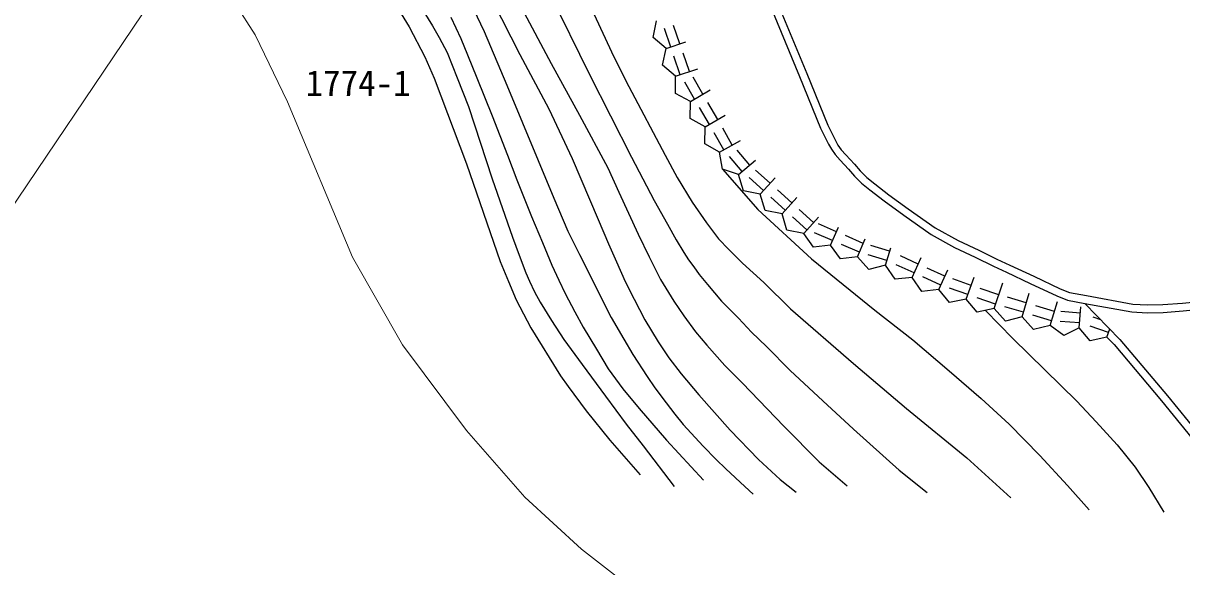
# Model space of a CAD drawing. Units: millimetres, scale not verified. Extents: x 40000 to 680000, y 20000 to 380000.
# Drawn here: x 357266 to 416641, y 239144 to 267010 of the extents above; entities that cross this region are included whole.
import ezdxf
from ezdxf.enums import TextEntityAlignment as Align

# ---------------------------------------------------------------- set-up
doc = ezdxf.new("R2010")
doc.units = ezdxf.units.MM
doc.header["$LTSCALE"] = 1000
doc.linetypes.add('DASHED', pattern=[7.5, 6, -1.5])
doc.layers.add('M-BGD', color=7, linetype='Continuous', lineweight=25)
doc.layers.add('M-STR-HTXT', color=7, linetype='Continuous', lineweight=13)
doc.layers.add('M-BMK-HTXT', color=7, linetype='Continuous')
doc.styles.add('ＭＳ ゴシック', font='')
doc.styles.get('ＭＳ ゴシック').set_extended_font_data('MS Gothic')

msp = doc.modelspace()

# ---------------------------------------------------------------- linework, layer by layer
at = {"layer": 'M-BGD'}
for p, q in [((389545, 266270), (389728, 267125)), ((390450, 265787), (390127, 266733)), ((390923, 265949), (390600, 266895)), ((390214, 265706), (389545, 266270)), ((390214, 265706), (391220, 266050)), ((390031, 264851), (390214, 265706)), ((391409, 264529), (391085, 265476)), ((390699, 264287), (390031, 264851)), ((390936, 264368), (390612, 265314)), ((390690, 263412), (390699, 264287)), ((390699, 264287), (391838, 264676)), ((392104, 263371), (391599, 264234)), ((391673, 263118), (391168, 263981)), ((391457, 262992), (390690, 263412)), ((391457, 262992), (392474, 263587)), ((391447, 262117), (391457, 262992)), ((392430, 261824), (391925, 262687)), ((392862, 262076), (392357, 262939)), ((392214, 261697), (391447, 262117)), ((392214, 261697), (393233, 262293)), ((392192, 260823), (392214, 261697)), ((393171, 260515), (392678, 261386)), ((393606, 260762), (393113, 261632)), ((392954, 260392), (392192, 260823)), ((392954, 260392), (394031, 261003)), ((393099, 259530), (392954, 260392)), ((394118, 259415), (393469, 260175)), ((394498, 259739), (393849, 260500)), ((393928, 259252), (393099, 259530)), ((393928, 259252), (394789, 259988)), ((395544, 258802), (394802, 259473)), ((394183, 258415), (393928, 259252)), ((395208, 258431), (394467, 259102)), ((395041, 258246), (395794, 259078)), ((395041, 258246), (394183, 258415)), ((396656, 257795), (395915, 258466)), ((395295, 257409), (395041, 258246)), ((396321, 257424), (395579, 258095)), ((396153, 257239), (396906, 258072)), ((396153, 257239), (395295, 257409)), ((396407, 256402), (396153, 257239)), ((397768, 256789), (397027, 257460)), ((397433, 256418), (396691, 257089)), ((397265, 256233), (398018, 257065)), ((398940, 256323), (398023, 256721)), ((398641, 255635), (399042, 256558)), ((397265, 256233), (396407, 256402)), ((397774, 255521), (397265, 256233)), ((398740, 255864), (397823, 256263)), ((400315, 255725), (399398, 256123)), ((400016, 255037), (400418, 255961)), ((398641, 255635), (397774, 255521)), ((399149, 254923), (398641, 255635)), ((400116, 255266), (399199, 255665)), ((401669, 255323), (400711, 255611)), ((401453, 254604), (401723, 255503)), ((400016, 255037), (399149, 254923)), ((400605, 254390), (400016, 255037)), ((401525, 254844), (400567, 255132)), ((403129, 254663), (402219, 255079)), ((402817, 253981), (403280, 254994)), ((401453, 254604), (400605, 254390)), ((401948, 253883), (401453, 254604)), ((402921, 254208), (402011, 254624)), ((404493, 254039), (403583, 254455)), ((404181, 253357), (404644, 254370)), ((402817, 253981), (401948, 253883)), ((403312, 253260), (402817, 253981)), ((404285, 253585), (403376, 254000)), ((405844, 253572), (404900, 253901)), ((405598, 252864), (405994, 253999)), ((407017, 252379), (407469, 253702)), ((404181, 253357), (403312, 253260)), ((404741, 252685), (404181, 253357)), ((405680, 253100), (404736, 253429)), ((407098, 252615), (406152, 252938)), ((407260, 253088), (406313, 253412)), ((408667, 252678), (407707, 252958)), ((408457, 251958), (408812, 253174)), ((405598, 252864), (404741, 252685)), ((406162, 252195), (405598, 252864)), ((407017, 252379), (406162, 252195)), ((407611, 251736), (407017, 252379)), ((408527, 252198), (407567, 252478)), ((410111, 252235), (409155, 252528)), ((409891, 251518), (410266, 252740)), ((411386, 251398), (411472, 252465)), ((408457, 251958), (407611, 251736)), ((409042, 251308), (408457, 251958)), ((409964, 251757), (409008, 252050)), ((411446, 252145), (410449, 252225)), ((412489, 251812), (412103, 251945)), ((409891, 251518), (409042, 251308)), ((410602, 251009), (409891, 251518)), ((411406, 251647), (410409, 251727)), ((411386, 251398), (410602, 251009)), ((411949, 250728), (411386, 251398)), ((412886, 251147), (411940, 251472)), ((412805, 250910), (412950, 251335)), ((412805, 250910), (411949, 250728))]:
    msp.add_line(p, q, dxfattribs=at)
at = {"layer": 'M-BGD', "linetype": 'DASHED'}
for points in [[(392832, 275542), (397421, 264427), (398494, 261790), (398891, 260997), (399020, 260763), (399191, 260523), (399432, 260254), (399864, 259789), (400160, 259446), (400501, 259108), (400909, 258775), (401620, 258219), (402625, 257499), (404007, 256523), (405179, 255863), (406231, 255377), (407157, 254914), (407826, 254610), (409049, 254034), (410407, 253391)], [(392465, 275383), (397051, 264275), (398129, 261625), (398536, 260812), (398681, 260549), (398879, 260273), (399137, 259984), (399566, 259522), (399867, 259173), (400233, 258811), (400659, 258463), (401380, 257898), (402393, 257173), (403793, 256184), (404997, 255507), (406058, 255017), (406985, 254553), (407658, 254247), (408878, 253672), (410236, 253030)]]:
    msp.add_lwpolyline(points, dxfattribs=at)
at = {"layer": 'M-BGD'}
for points in [[(380385, 270012), (382718, 265410), (384196, 262615), (385402, 260073), (386740, 256951), (387263, 255693), (387667, 254780), (388123, 253761), (388580, 252869), (389122, 251797), (389803, 250677), (390345, 249860), (390993, 249042), (391887, 247956), (393501, 246152), (394948, 244640), (396063, 243621), (396870, 242973)], [(379797, 268895), (380896, 266584), (382045, 263837), (384455, 258048), (385173, 256355), (385774, 255160), (387399, 251920), (388039, 250817), (388514, 250026), (389236, 248898), (389640, 248314), (390209, 247544), (390654, 246963), (391089, 246443), (392112, 245331), (392779, 244647), (393279, 244173), (394251, 243260), (394678, 242867)], [(384252, 268525), (386288, 264379), (388448, 260145), (389610, 257926), (390279, 256709), (390725, 255908), (391123, 255263), (391360, 254872), (391635, 254514), (391902, 254134), (392343, 253607), (393060, 252758), (393917, 251882), (394585, 251177), (395360, 250435), (396575, 249203), (398248, 247650), (399820, 246206), (402159, 244104), (403586, 242949)], [(376234, 268163), (377055, 266816), (377843, 265288), (378321, 264189), (379984, 259792), (381704, 254790), (382145, 253775), (382533, 252821), (383276, 251399), (384806, 248935), (385189, 248383), (386113, 247139), (387332, 245636), (388877, 243858)], [(377488, 268094), (378241, 266866), (378576, 266271), (378995, 265509), (379514, 264204), (380093, 262734), (381299, 259034), (382338, 256041), (382681, 255120), (383018, 254211), (383210, 253793), (383470, 253232), (383761, 252707), (384349, 251765), (384969, 250804), (385907, 249520), (387107, 247899), (388162, 246463), (389036, 245347), (390627, 243263)], [(382805, 267802), (384319, 264944), (385771, 262295), (387235, 259593), (387791, 258350), (388783, 256190), (389351, 255041), (389930, 253872), (390603, 252763), (391122, 252008), (391712, 251182), (392303, 250498), (393223, 249460), (394135, 248558), (396248, 246352), (398054, 244523), (399495, 243296)], [(379188, 267315), (379696, 266220), (380042, 265386), (380516, 264211), (381308, 262262), (382089, 260251), (382570, 258979), (383313, 257108), (383887, 255765), (384351, 254598), (384714, 253832), (385039, 253152), (385534, 252216), (385961, 251431), (386650, 250294), (387238, 249297), (387998, 248273), (388826, 247252), (390228, 245640), (392124, 243590)], [(386412, 267703), (387533, 265287), (388298, 263766), (390164, 260246), (390781, 259107), (391551, 257835), (392277, 256771), (392904, 255961), (393425, 255404), (394131, 254701), (395222, 253721), (396596, 252375), (399815, 249561), (402526, 247255), (405624, 244723), (407876, 242674)], [(411678, 252650), (413466, 250802), (415902, 247902), (417503, 245964), (421129, 240129), (427545, 240096), (431863, 243706), (433960, 247292), (434055, 247630), (435133, 254228), (435183, 254731), (433552, 264321)], [(412805, 250910), (413169, 250534), (415595, 247646), (417177, 245730), (420906, 239730), (427689, 239695), (432173, 243444), (434331, 247135), (434446, 247544), (435530, 254176), (435586, 254745), (433896, 264685)], [(393099, 259530), (394921, 257467), (397663, 254931), (400913, 252292), (402852, 250784), (404718, 249189), (406361, 247770), (407795, 246463), (409367, 244844), (410787, 243320), (411890, 242065)], [(410235, 253029), (410780, 252815), (411678, 252650), (414079, 252214), (414869, 252166), (415681, 252183), (416711, 252260), (417899, 252388), (418847, 252493), (419487, 252559), (420374, 252687), (421001, 252857)], [(410407, 253391), (410890, 253201), (411750, 253044), (414127, 252612), (414876, 252566), (415662, 252583), (416675, 252659), (417856, 252786), (418805, 252890), (419438, 252956), (420293, 253079), (420831, 253225)], [(406589, 252287), (407976, 250854), (411265, 247629), (412250, 246579), (413336, 245391), (414256, 244254), (414949, 243210), (415726, 241945)]]:
    msp.add_lwpolyline(points, dxfattribs=at)
at = {"layer": 'M-STR-HTXT'}
for points in [[(381077, 293740), (352530, 251425), (323380, 251425)], [(355374, 280518), (359902, 277382), (361410, 276039), (363410, 274075), (365423, 271827), (367137, 269566), (369157, 266411), (370808, 262985), (374139, 255014), (376709, 250531), (379982, 246136), (382979, 242722), (385880, 240049), (389504, 237228)]]:
    msp.add_lwpolyline(points, dxfattribs=at)

# ---------------------------------------------------------------- texts
at = {"layer": 'M-BMK-HTXT', "style": 'ＭＳ ゴシック'}
msp.add_text('1774-1', height=1320, dxfattribs=at).set_placement((374433, 263942), align=Align.MIDDLE_CENTER)

doc.saveas('drawing.dxf')
